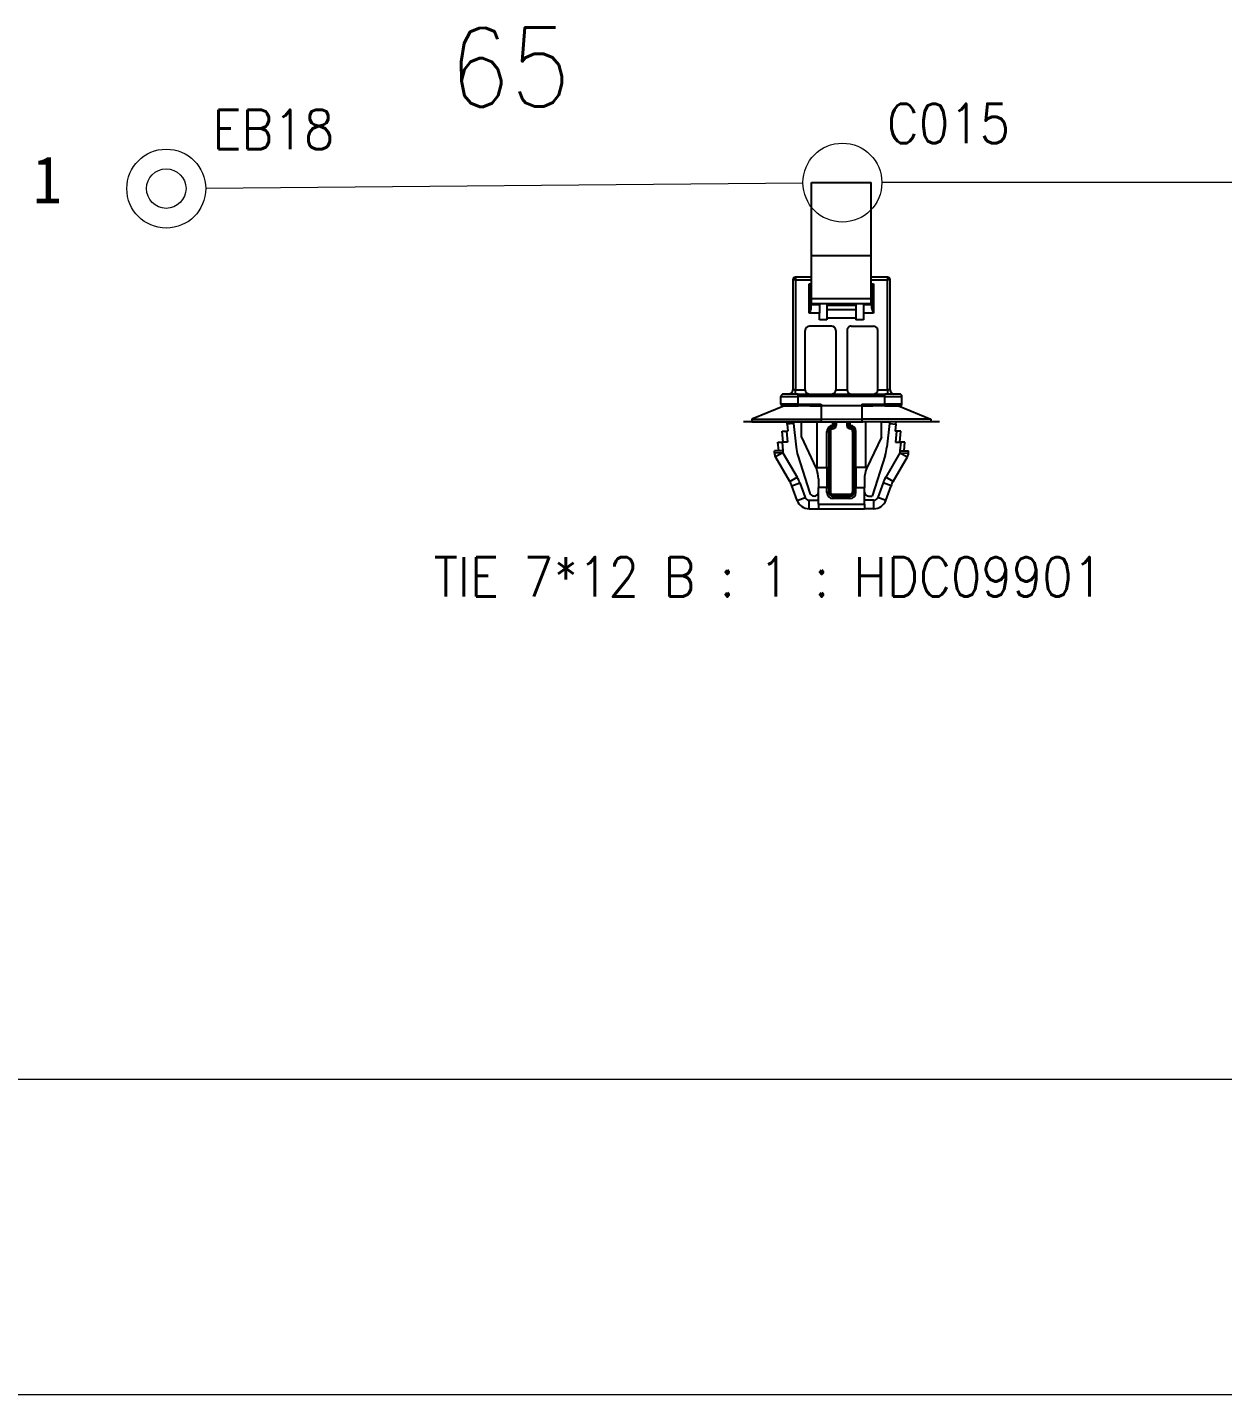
# Model space of a CAD drawing. Header units: inches. Extents: x 47316 to 59086, y 3141 to 11743.
# Drawn here: x 51970 to 52045.8, y 9458.1 to 9544.7 of the extents above; entities that cross this region are included whole.
import ezdxf

# ---------------------------------------------------------------- set-up
doc = ezdxf.new("R2010")
doc.units = ezdxf.units.IN
doc.header["$MEASUREMENT"] = 0
doc.styles.add('MtX_FangSong_GB2312', font='')
doc.styles.get("Standard").update_dxf_attribs({"font": ''})
doc.styles.get('MtX_FangSong_GB2312').set_extended_font_data('FangSong_GB2312')
doc.styles.get('Standard').set_extended_font_data('SimSun')
doc.linetypes.add('_VH_FELT_TAPE', pattern='A,0.4,-0.7,["FELT",Standard,S=0.3,R=0,X=-0.5,Y=-0.15],-0.7', length=1.8)

msp = doc.modelspace()

# ---------------------------------------------------------------- linework, layer by layer
at = {"color": 0, "linetype": '_VH_FELT_TAPE', "lineweight": 15, "ltscale": 5}
for p, q in [((51981.316, 9534.518), (52019.159, 9534.853)), ((52079.159, 9534.875), (52024.159, 9534.875))]:
    msp.add_line(p, q, dxfattribs=at)
at = {"color": 0, "lineweight": -3, "ltscale": 0.213993}
for p, q in [((52019.712, 9530.252), (52019.712, 9534.875)), ((52023.492, 9530.252), (52023.492, 9534.875))]:
    msp.add_line(p, q, dxfattribs=at)
at = {"color": 0, "lineweight": -3, "ltscale": 0.175}
for p, q in [((52019.712, 9534.875), (52023.492, 9534.875)), ((52019.712, 9530.252), (52023.492, 9530.252)), ((52019.712, 9527.529), (52023.492, 9527.529)), ((52019.712, 9527.207), (52023.492, 9527.207))]:
    msp.add_line(p, q, dxfattribs=at)
at = {"color": 0, "lineweight": -3, "ltscale": 0.126088}
for p, q in [((52019.712, 9527.529), (52019.712, 9530.252)), ((52023.492, 9527.529), (52023.492, 9530.252))]:
    msp.add_line(p, q, dxfattribs=at)
at = {"color": 0, "lineweight": -3, "ltscale": 0.047501}
for p, q in [((52019.712, 9528.881), (52018.686, 9528.881)), ((52024.518, 9528.881), (52023.492, 9528.881)), ((52018.686, 9528.719), (52019.712, 9528.719)), ((52023.492, 9528.719), (52024.518, 9528.719))]:
    msp.add_line(p, q, dxfattribs=at)
at = {"color": 0, "lineweight": -3, "ltscale": 0.0075}
for p, q in [((52018.686, 9528.881), (52018.686, 9528.719)), ((52024.518, 9528.881), (52024.518, 9528.719)), ((52018.686, 9528.719), (52018.524, 9528.719)), ((52024.68, 9528.719), (52024.518, 9528.719)), ((52018.686, 9521.753), (52018.524, 9521.753)), ((52018.848, 9521.321), (52018.848, 9521.483)), ((52024.356, 9521.321), (52024.356, 9521.483)), ((52024.68, 9521.753), (52024.518, 9521.753)), ((52015.932, 9519.879), (52015.932, 9519.717)), ((52020.306, 9519.879), (52020.306, 9519.717)), ((52022.898, 9519.879), (52022.898, 9519.717)), ((52027.272, 9519.879), (52027.272, 9519.717))]:
    msp.add_line(p, q, dxfattribs=at)
at = {"color": 0, "lineweight": -3, "ltscale": 0.3225}
for p, q in [((52018.524, 9528.719), (52018.524, 9521.753)), ((52018.686, 9528.719), (52018.686, 9521.753)), ((52024.518, 9521.753), (52024.518, 9528.719)), ((52024.68, 9521.753), (52024.68, 9528.719))]:
    msp.add_line(p, q, dxfattribs=at)
at = {"color": 0, "lineweight": -3, "ltscale": 0.006325}
for p, q in [((52019.66, 9528.365), (52019.563, 9528.461)), ((52023.544, 9528.365), (52023.64, 9528.461))]:
    msp.add_line(p, q, dxfattribs=at)
at = {"color": 0, "lineweight": -3, "ltscale": 0.08559}
for p, q in [((52019.563, 9526.613), (52019.563, 9528.461)), ((52023.64, 9528.461), (52023.64, 9526.613))]:
    msp.add_line(p, q, dxfattribs=at)
at = {"color": 0, "lineweight": -3, "ltscale": 0.006876}
for p, q in [((52019.563, 9528.461), (52019.712, 9528.461)), ((52023.492, 9528.461), (52023.64, 9528.461))]:
    msp.add_line(p, q, dxfattribs=at)
at = {"color": 0, "lineweight": -3, "ltscale": 0.002403}
for p, q in [((52019.712, 9528.365), (52019.66, 9528.365)), ((52023.544, 9528.365), (52023.492, 9528.365))]:
    msp.add_line(p, q, dxfattribs=at)
at = {"color": 0, "lineweight": -3, "ltscale": 0.065}
for p, q in [((52019.671, 9528.341), (52019.671, 9526.937)), ((52023.532, 9526.937), (52023.532, 9528.341))]:
    msp.add_line(p, q, dxfattribs=at)
at = {"color": 0, "lineweight": -3, "ltscale": 0.001875}
for p, q in [((52019.671, 9528.026), (52019.712, 9528.026)), ((52023.492, 9528.026), (52023.532, 9528.026)), ((52019.671, 9527.855), (52019.712, 9527.855)), ((52023.492, 9527.855), (52023.532, 9527.855))]:
    msp.add_line(p, q, dxfattribs=at)
at = {"color": 0, "lineweight": -3, "ltscale": 0.025}
for p, q in [((52019.671, 9527.153), (52020.211, 9527.153)), ((52020.211, 9527.153), (52020.211, 9526.613)), ((52022.992, 9527.153), (52022.992, 9526.613)), ((52022.992, 9527.153), (52023.532, 9527.153)), ((52017.895, 9517.881), (52017.355, 9517.881)), ((52025.309, 9517.881), (52025.849, 9517.881)), ((52020.684, 9515.56), (52020.144, 9515.56)), ((52022.52, 9515.56), (52023.06, 9515.56)), ((52019.552, 9514.209), (52019.552, 9514.749)), ((52023.651, 9514.209), (52023.651, 9514.749))]:
    msp.add_line(p, q, dxfattribs=at)
at = {"color": 0, "lineweight": -3, "ltscale": 0.014919}
for p, q in [((52019.712, 9527.207), (52019.712, 9527.529)), ((52023.492, 9527.207), (52023.492, 9527.529))]:
    msp.add_line(p, q, dxfattribs=at)
at = {"color": 0, "lineweight": -3, "ltscale": 0.001888}
for p, q in [((52020.684, 9527.207), (52020.684, 9527.166)), ((52022.52, 9527.207), (52022.52, 9527.166))]:
    msp.add_line(p, q, dxfattribs=at)
at = {"color": 0, "lineweight": -3, "ltscale": 0.003008}
for p, q in [((52020.684, 9527.166), (52020.684, 9527.101)), ((52022.52, 9527.166), (52022.52, 9527.101))]:
    msp.add_line(p, q, dxfattribs=at)
at = {"color": 0, "lineweight": -3, "ltscale": 0.085001}
for p, q in [((52022.52, 9527.166), (52020.684, 9527.166)), ((52022.52, 9527.101), (52020.684, 9527.101)), ((52022.52, 9526.811), (52020.684, 9526.811)), ((52022.52, 9526.28), (52020.684, 9526.28))]:
    msp.add_line(p, q, dxfattribs=at)
at = {"color": 0, "lineweight": -3, "ltscale": 0.013433}
for p, q in [((52020.684, 9527.101), (52020.684, 9526.811)), ((52022.52, 9527.101), (52022.52, 9526.811))]:
    msp.add_line(p, q, dxfattribs=at)
at = {"color": 0, "lineweight": -3, "ltscale": 0.03}
for p, q in [((52020.211, 9526.613), (52019.563, 9526.613)), ((52023.64, 9526.613), (52022.992, 9526.613))]:
    msp.add_line(p, q, dxfattribs=at)
at = {"color": 0, "lineweight": -3, "ltscale": 0.02}
for p, q in [((52020.211, 9526.181), (52020.211, 9526.613)), ((52022.992, 9526.613), (52022.992, 9526.181))]:
    msp.add_line(p, q, dxfattribs=at)
at = {"color": 0, "lineweight": -3, "ltscale": 0.024584}
for p, q in [((52020.684, 9526.811), (52020.684, 9526.28)), ((52022.52, 9526.811), (52022.52, 9526.28))]:
    msp.add_line(p, q, dxfattribs=at)
at = {"color": 0, "lineweight": -3, "ltscale": 0.004588}
for p, q in [((52020.684, 9526.28), (52020.684, 9526.181)), ((52022.52, 9526.28), (52022.52, 9526.181))]:
    msp.add_line(p, q, dxfattribs=at)
at = {"color": 0, "lineweight": -3, "ltscale": 0.17375}
for p, q in [((52019.307, 9521.753), (52019.307, 9525.506)), ((52021.251, 9525.506), (52021.251, 9521.753)), ((52021.953, 9525.506), (52021.953, 9521.753)), ((52023.897, 9521.753), (52023.897, 9525.506))]:
    msp.add_line(p, q, dxfattribs=at)
at = {"color": 0, "lineweight": -3, "ltscale": 0.064999}
for p, q in [((52020.981, 9525.776), (52019.577, 9525.776)), ((52022.223, 9525.776), (52023.627, 9525.776))]:
    msp.add_line(p, q, dxfattribs=at)
at = {"color": 0, "lineweight": -3, "ltscale": 0.021875}
for p, q in [((52020.684, 9526.181), (52020.211, 9526.181)), ((52022.992, 9526.181), (52022.52, 9526.181))]:
    msp.add_line(p, q, dxfattribs=at)
at = {"color": 0, "lineweight": -3, "ltscale": 0.05}
for p, q in [((52017.768, 9521.321), (52018.848, 9521.321)), ((52024.356, 9521.321), (52025.436, 9521.321)), ((52018.848, 9520.835), (52017.768, 9520.835)), ((52025.436, 9520.835), (52024.356, 9520.835)), ((52021.062, 9515.127), (52022.142, 9515.127)), ((52021.062, 9515.019), (52022.142, 9515.019)), ((52022.142, 9514.86), (52021.062, 9514.86))]:
    msp.add_line(p, q, dxfattribs=at)
at = {"color": 0, "lineweight": -3, "ltscale": 0.022501}
for p, q in [((52017.768, 9520.835), (52017.768, 9521.321)), ((52018.848, 9520.835), (52018.848, 9521.321)), ((52024.356, 9520.835), (52024.356, 9521.321)), ((52025.436, 9520.835), (52025.436, 9521.321))]:
    msp.add_line(p, q, dxfattribs=at)
at = {"color": 0, "lineweight": -3, "ltscale": 0.0425}
for p, q in [((52018.848, 9521.483), (52017.93, 9521.483)), ((52025.274, 9521.483), (52024.356, 9521.483))]:
    msp.add_line(p, q, dxfattribs=at)
at = {"color": 0, "lineweight": -3, "ltscale": 0.028751}
for p, q in [((52018.686, 9521.753), (52019.307, 9521.753)), ((52023.897, 9521.753), (52024.518, 9521.753))]:
    msp.add_line(p, q, dxfattribs=at)
at = {"color": 0, "lineweight": -3, "ltscale": 0.0125}
for p, q in [((52018.686, 9521.483), (52018.686, 9521.753)), ((52024.518, 9521.753), (52024.518, 9521.483))]:
    msp.add_line(p, q, dxfattribs=at)
at = {"color": 0, "lineweight": -3, "ltscale": 0.254999}
for p, q in [((52018.848, 9521.483), (52024.356, 9521.483)), ((52024.356, 9521.321), (52018.848, 9521.321))]:
    msp.add_line(p, q, dxfattribs=at)
at = {"color": 0, "lineweight": -3, "ltscale": 0.032501}
msp.add_line((52021.251, 9521.753), (52021.953, 9521.753), dxfattribs=at)
at = {"color": 0, "lineweight": -3, "ltscale": 0.102777}
for p, q in [((52017.983, 9520.727), (52015.932, 9519.879)), ((52025.22, 9520.727), (52027.272, 9519.879))]:
    msp.add_line(p, q, dxfattribs=at)
at = {"color": 0, "lineweight": -3, "ltscale": 0.045001}
for p, q in [((52017.876, 9520.727), (52018.848, 9520.727)), ((52024.356, 9520.727), (52025.328, 9520.727))]:
    msp.add_line(p, q, dxfattribs=at)
at = {"color": 0, "lineweight": -3, "ltscale": 0.067499}
for p, q in [((52018.848, 9520.835), (52020.306, 9520.835)), ((52022.898, 9520.835), (52024.356, 9520.835))]:
    msp.add_line(p, q, dxfattribs=at)
at = {"color": 0, "lineweight": -3, "ltscale": 0.005}
for p, q in [((52018.848, 9520.727), (52018.848, 9520.835)), ((52020.306, 9520.835), (52020.306, 9520.727)), ((52022.898, 9520.835), (52022.898, 9520.727)), ((52024.356, 9520.835), (52024.356, 9520.727)), ((52021.048, 9519.495), (52021.156, 9519.495)), ((52021.048, 9519.495), (52021.052, 9519.387)), ((52021.056, 9519.279), (52021.052, 9519.387)), ((52021.264, 9519.495), (52021.156, 9519.495)), ((52021.939, 9519.495), (52022.047, 9519.495)), ((52022.155, 9519.495), (52022.047, 9519.495)), ((52022.148, 9519.279), (52022.151, 9519.387)), ((52022.155, 9519.495), (52022.151, 9519.387)), ((52020.684, 9519.117), (52020.792, 9519.117)), ((52020.9, 9519.117), (52020.792, 9519.117)), ((52022.304, 9519.117), (52022.412, 9519.117)), ((52022.52, 9519.117), (52022.412, 9519.117)), ((52020.684, 9516.835), (52020.792, 9516.835)), ((52022.52, 9516.835), (52022.412, 9516.835)), ((52020.9, 9515.289), (52020.792, 9515.289)), ((52021.062, 9515.127), (52021.062, 9515.019)), ((52022.142, 9515.127), (52022.142, 9515.019)), ((52022.304, 9515.289), (52022.412, 9515.289))]:
    msp.add_line(p, q, dxfattribs=at)
at = {"color": 0, "lineweight": -3, "ltscale": 0.035016}
msp.add_line((52019.604, 9520.727), (52018.848, 9520.727), dxfattribs=at)
at = {"color": 0, "lineweight": -3, "ltscale": 0.032477}
msp.add_line((52019.604, 9520.727), (52020.306, 9520.727), dxfattribs=at)
at = {"color": 0, "lineweight": -3, "ltscale": 0.004885}
msp.add_line((52019.851, 9520.747), (52019.955, 9520.764), dxfattribs=at)
at = {"color": 0, "lineweight": -3, "ltscale": 0.120001}
for p, q in [((52022.898, 9520.727), (52020.306, 9520.727)), ((52020.306, 9519.879), (52022.898, 9519.879)), ((52020.306, 9519.717), (52022.898, 9519.717))]:
    msp.add_line(p, q, dxfattribs=at)
at = {"color": 0, "lineweight": -3, "ltscale": 0.039266}
msp.add_line((52020.306, 9520.727), (52020.306, 9519.879), dxfattribs=at)
at = {"color": 0, "lineweight": -3, "ltscale": 0.031544}
msp.add_line((52022.898, 9520.727), (52023.579, 9520.727), dxfattribs=at)
at = {"color": 0, "lineweight": -3, "ltscale": 0.039263}
msp.add_line((52022.898, 9520.727), (52022.898, 9519.879), dxfattribs=at)
at = {"color": 0, "lineweight": -3, "ltscale": 0.034947}
msp.add_line((52024.356, 9520.727), (52023.601, 9520.727), dxfattribs=at)
at = {"color": 0, "lineweight": -3, "ltscale": 0.224985}
for p, q in [((52020.252, 9519.717), (52015.392, 9519.717)), ((52027.811, 9519.717), (52022.952, 9519.717))]:
    msp.add_line(p, q, dxfattribs=at)
at = {"color": 0, "lineweight": -3, "ltscale": 0.202499}
for p, q in [((52015.932, 9519.879), (52020.306, 9519.879)), ((52015.932, 9519.717), (52020.306, 9519.717)), ((52027.272, 9519.879), (52022.898, 9519.879)), ((52027.272, 9519.717), (52022.898, 9519.717))]:
    msp.add_line(p, q, dxfattribs=at)
at = {"color": 0, "lineweight": -3, "ltscale": 0.006246}
for p, q in [((52018.157, 9519.582), (52018.145, 9519.717)), ((52025.046, 9519.582), (52025.058, 9519.717))]:
    msp.add_line(p, q, dxfattribs=at)
at = {"color": 0, "lineweight": -3, "ltscale": 0.018793}
for p, q in [((52018.562, 9519.614), (52018.157, 9519.582)), ((52024.642, 9519.614), (52025.046, 9519.582))]:
    msp.add_line(p, q, dxfattribs=at)
at = {"color": 0, "lineweight": -3, "ltscale": 0.02136}
for p, q in [((52018.157, 9519.582), (52018.197, 9519.123)), ((52025.046, 9519.582), (52025.006, 9519.123))]:
    msp.add_line(p, q, dxfattribs=at)
at = {"color": 0, "lineweight": -3, "ltscale": 0.004774}
for p, q in [((52018.551, 9519.717), (52018.562, 9519.614)), ((52024.653, 9519.717), (52024.642, 9519.614))]:
    msp.add_line(p, q, dxfattribs=at)
at = {"color": 0, "lineweight": -3, "ltscale": 0.02375}
for p, q in [((52018.551, 9519.717), (52019.064, 9519.717)), ((52018.551, 9519.717), (52019.064, 9519.717)), ((52024.653, 9519.717), (52024.14, 9519.717)), ((52024.14, 9519.717), (52024.653, 9519.717))]:
    msp.add_line(p, q, dxfattribs=at)
at = {"color": 0, "lineweight": -3, "ltscale": 0.070051}
for p, q in [((52018.562, 9519.614), (52018.725, 9518.11)), ((52024.642, 9519.614), (52024.479, 9518.11))]:
    msp.add_line(p, q, dxfattribs=at)
at = {"color": 0, "lineweight": -3, "ltscale": 0.045}
for p, q in [((52019.064, 9518.745), (52019.064, 9519.717)), ((52024.14, 9518.745), (52024.14, 9519.717))]:
    msp.add_line(p, q, dxfattribs=at)
at = {"color": 0, "lineweight": -3, "ltscale": 0.133392}
for p, q in [((52020.063, 9516.835), (52020.063, 9519.717)), ((52023.14, 9516.835), (52023.14, 9519.717))]:
    msp.add_line(p, q, dxfattribs=at)
at = {"color": 0, "lineweight": -3, "ltscale": 0.125}
msp.add_line((52020.252, 9519.717), (52022.952, 9519.717), dxfattribs=at)
at = {"color": 0, "lineweight": -3, "ltscale": 0.010281}
for p, q in [((52021.048, 9519.495), (52021.048, 9519.717)), ((52021.156, 9519.717), (52021.156, 9519.495)), ((52021.264, 9519.717), (52021.264, 9519.495)), ((52021.939, 9519.717), (52021.939, 9519.495)), ((52022.047, 9519.717), (52022.047, 9519.495)), ((52022.155, 9519.495), (52022.155, 9519.717))]:
    msp.add_line(p, q, dxfattribs=at)
at = {"color": 0, "lineweight": -3, "ltscale": 0.012549}
for p, q in [((52017.848, 9519.123), (52018.119, 9519.123)), ((52025.355, 9519.123), (52025.084, 9519.123))]:
    msp.add_line(p, q, dxfattribs=at)
at = {"color": 0, "lineweight": -3, "ltscale": 0.032624}
for p, q in [((52017.909, 9518.421), (52017.848, 9519.123)), ((52018.119, 9519.123), (52018.18, 9518.421)), ((52025.084, 9519.123), (52025.023, 9518.421)), ((52025.294, 9518.421), (52025.355, 9519.123))]:
    msp.add_line(p, q, dxfattribs=at)
at = {"color": 0, "lineweight": -3, "ltscale": 0.003627}
for p, q in [((52018.119, 9519.123), (52018.197, 9519.123)), ((52025.084, 9519.123), (52025.006, 9519.123))]:
    msp.add_line(p, q, dxfattribs=at)
at = {"color": 0, "lineweight": -3, "ltscale": 0.099102}
for p, q in [((52019.064, 9518.745), (52019.986, 9516.813)), ((52024.14, 9518.745), (52023.218, 9516.813))]:
    msp.add_line(p, q, dxfattribs=at)
at = {"color": 0, "lineweight": -3, "ltscale": 0.105621}
for p, q in [((52020.684, 9516.835), (52020.684, 9519.117)), ((52020.792, 9519.117), (52020.792, 9516.835)), ((52022.412, 9519.117), (52022.412, 9516.835)), ((52022.52, 9516.835), (52022.52, 9519.117))]:
    msp.add_line(p, q, dxfattribs=at)
at = {"color": 0, "lineweight": -3, "ltscale": 0.17723}
for p, q in [((52020.9, 9519.117), (52020.9, 9515.289)), ((52022.304, 9519.117), (52022.304, 9515.289))]:
    msp.add_line(p, q, dxfattribs=at)
at = {"color": 0, "lineweight": -3, "ltscale": 0.007086}
for p, q in [((52017.355, 9517.728), (52017.355, 9517.881)), ((52025.849, 9517.728), (52025.849, 9517.881))]:
    msp.add_line(p, q, dxfattribs=at)
at = {"color": 0, "lineweight": -3, "ltscale": 0.025037}
for p, q in [((52017.895, 9517.757), (52017.355, 9517.728)), ((52017.895, 9517.757), (52017.414, 9517.51)), ((52025.309, 9517.757), (52025.79, 9517.51)), ((52025.309, 9517.757), (52025.849, 9517.728))]:
    msp.add_line(p, q, dxfattribs=at)
at = {"color": 0, "lineweight": -3, "ltscale": 0.012547}
for p, q in [((52017.578, 9518.421), (52017.849, 9518.421)), ((52025.625, 9518.421), (52025.354, 9518.421))]:
    msp.add_line(p, q, dxfattribs=at)
at = {"color": 0, "lineweight": -3, "ltscale": 0.025095}
for p, q in [((52017.625, 9517.881), (52017.578, 9518.421)), ((52017.849, 9518.421), (52017.896, 9517.881)), ((52025.354, 9518.421), (52025.307, 9517.881)), ((52025.578, 9517.881), (52025.625, 9518.421))]:
    msp.add_line(p, q, dxfattribs=at)
at = {"color": 0, "lineweight": -3, "ltscale": 0.015334}
for p, q in [((52018.18, 9518.421), (52017.849, 9518.421)), ((52025.023, 9518.421), (52025.354, 9518.421))]:
    msp.add_line(p, q, dxfattribs=at)
at = {"color": 0, "lineweight": -3, "ltscale": 7.17163e-05}
for p, q in [((52017.896, 9517.881), (52017.895, 9517.881)), ((52025.307, 9517.881), (52025.309, 9517.881))]:
    msp.add_line(p, q, dxfattribs=at)
at = {"color": 0, "lineweight": -3, "ltscale": 0.005732}
for p, q in [((52017.895, 9517.881), (52017.895, 9517.757)), ((52025.309, 9517.881), (52025.309, 9517.757))]:
    msp.add_line(p, q, dxfattribs=at)
at = {"color": 0, "lineweight": -3, "ltscale": 0.082939}
for p, q in [((52017.895, 9517.757), (52018.799, 9516.21)), ((52025.309, 9517.757), (52024.405, 9516.21))]:
    msp.add_line(p, q, dxfattribs=at)
at = {"color": 0, "lineweight": -3, "ltscale": 0.11525}
msp.add_line((52018.838, 9517.577), (52019.598, 9515.206), dxfattribs=at)
at = {"color": 0, "lineweight": -3, "ltscale": 0.124371}
msp.add_line((52024.365, 9517.577), (52023.546, 9515.019), dxfattribs=at)
at = {"color": 0, "lineweight": -3, "ltscale": 0.084292}
for p, q in [((52018.332, 9515.938), (52017.414, 9517.51)), ((52024.871, 9515.938), (52025.79, 9517.51))]:
    msp.add_line(p, q, dxfattribs=at)
at = {"color": 0, "lineweight": -3, "ltscale": 0.002931}
for p, q in [((52019.986, 9516.813), (52020.012, 9516.755)), ((52023.218, 9516.813), (52023.192, 9516.755))]:
    msp.add_line(p, q, dxfattribs=at)
at = {"color": 0, "lineweight": -3, "ltscale": 0.004412}
for p, q in [((52020.012, 9516.755), (52020.063, 9516.835)), ((52023.192, 9516.755), (52023.14, 9516.835))]:
    msp.add_line(p, q, dxfattribs=at)
at = {"color": 0, "lineweight": -3, "ltscale": 0.028725}
for p, q in [((52020.063, 9516.835), (52020.684, 9516.835)), ((52023.14, 9516.835), (52022.52, 9516.835))]:
    msp.add_line(p, q, dxfattribs=at)
at = {"color": 0, "lineweight": -3, "ltscale": 0.059028}
for p, q in [((52020.684, 9516.835), (52020.684, 9515.56)), ((52022.52, 9516.835), (52022.52, 9515.56))]:
    msp.add_line(p, q, dxfattribs=at)
at = {"color": 0, "lineweight": -3, "ltscale": 0.056667}
for p, q in [((52020.792, 9515.611), (52020.792, 9516.835)), ((52022.412, 9515.611), (52022.412, 9516.835))]:
    msp.add_line(p, q, dxfattribs=at)
at = {"color": 0, "lineweight": -3, "ltscale": 0.025001}
for p, q in [((52018.332, 9515.938), (52018.799, 9516.21)), ((52018.458, 9515.668), (52018.966, 9515.851)), ((52024.745, 9515.668), (52024.237, 9515.851)), ((52024.871, 9515.938), (52024.405, 9516.21))]:
    msp.add_line(p, q, dxfattribs=at)
at = {"color": 0, "lineweight": -3, "ltscale": 0.045435}
for p, q in [((52018.966, 9515.851), (52019.298, 9514.927)), ((52024.237, 9515.851), (52023.905, 9514.927)), ((52018.79, 9514.745), (52018.458, 9515.668)), ((52024.413, 9514.745), (52024.745, 9515.668))]:
    msp.add_line(p, q, dxfattribs=at)
at = {"color": 0, "lineweight": -3, "ltscale": 0.025677}
for p, q in [((52020.144, 9516.115), (52020.144, 9515.56)), ((52023.06, 9516.115), (52023.06, 9515.56))]:
    msp.add_line(p, q, dxfattribs=at)
at = {"color": 0, "lineweight": -3, "ltscale": 0.000878906}
msp.add_line((52019.874, 9515.019), (52019.855, 9515.019), dxfattribs=at)
at = {"color": 0, "lineweight": -3, "ltscale": 0.049386}
for p, q in [((52020.144, 9514.494), (52020.144, 9515.56)), ((52023.06, 9514.494), (52023.06, 9515.56))]:
    msp.add_line(p, q, dxfattribs=at)
at = {"color": 0, "lineweight": -3, "ltscale": 0.014941}
for p, q in [((52020.684, 9515.238), (52020.684, 9515.56)), ((52022.52, 9515.238), (52022.52, 9515.56))]:
    msp.add_line(p, q, dxfattribs=at)
at = {"color": 0, "lineweight": -3, "ltscale": 0.014942}
for p, q in [((52020.792, 9515.611), (52020.792, 9515.289)), ((52022.412, 9515.611), (52022.412, 9515.289))]:
    msp.add_line(p, q, dxfattribs=at)
at = {"color": 0, "lineweight": -3, "ltscale": 0.007361}
for p, q in [((52021.062, 9514.86), (52021.062, 9515.019)), ((52022.142, 9514.86), (52022.142, 9515.019))]:
    msp.add_line(p, q, dxfattribs=at)
at = {"color": 0, "lineweight": -3, "ltscale": 0.009999}
msp.add_line((52023.33, 9515.019), (52023.546, 9515.019), dxfattribs=at)
at = {"color": 0, "lineweight": -3, "ltscale": 0.024999}
for p, q in [((52018.79, 9514.745), (52019.298, 9514.927)), ((52024.413, 9514.745), (52023.905, 9514.927))]:
    msp.add_line(p, q, dxfattribs=at)
at = {"color": 0, "lineweight": -3, "ltscale": 0.027379}
for p, q in [((52019.552, 9514.749), (52020.144, 9514.749)), ((52019.552, 9514.209), (52020.144, 9514.209)), ((52023.651, 9514.749), (52023.06, 9514.749)), ((52023.651, 9514.209), (52023.06, 9514.209))]:
    msp.add_line(p, q, dxfattribs=at)
at = {"color": 0, "lineweight": -3, "ltscale": 0.135001}
for p, q in [((52020.144, 9514.494), (52023.06, 9514.494)), ((52020.144, 9514.209), (52023.06, 9514.209))]:
    msp.add_line(p, q, dxfattribs=at)
at = {"color": 0, "lineweight": -3, "ltscale": 0.013195}
for p, q in [((52020.144, 9514.494), (52020.144, 9514.209)), ((52023.06, 9514.494), (52023.06, 9514.209))]:
    msp.add_line(p, q, dxfattribs=at)
at = {"color": 0, "lineweight": 15}
for p, q in [((50267.929, 9478.081), (57367.929, 9478.081)), ((50247.929, 9458.081), (57387.929, 9458.081))]:
    msp.add_line(p, q, dxfattribs=at)
at = {"color": 0, "lineweight": -3}
for points in [[(52019.671, 9526.937), (52019.666, 9526.886), (52019.634, 9526.78), (52019.563, 9526.613)], [(52023.64, 9526.613), (52023.558, 9526.812), (52023.532, 9526.937)], [(52022.898, 9520.835), (52023.308, 9520.753), (52023.579, 9520.727)]]:
    msp.add_lwpolyline(points, dxfattribs=at)
at = {"color": 0, "linetype": 'Continuous', "lineweight": 15}
for centre, radius in [((51978.816, 9534.496), 2.5), ((52021.659, 9534.875), 2.5), ((51978.816, 9534.496), 1.25)]:
    msp.add_circle(centre, radius, dxfattribs=at)
at = {"color": 0, "lineweight": -3}
for centre, radius, start, end in [((52018.686, 9528.719), 0.162, 90, 180.00001), ((52024.518, 9528.719), 0.162, 0, 90), ((52019.637, 9528.339), 0.0345, 2.94731, 48.42153), ((52023.567, 9528.339), 0.0345, 131.5785, 177.05266), ((52019.577, 9525.506), 0.27, 90, 179.99999), ((52020.981, 9525.506), 0.27, 0, 90), ((52022.223, 9525.506), 0.27, 90, 180.00001), ((52023.627, 9525.506), 0.27, 360, 90), ((52017.93, 9521.321), 0.162, 90, 180.00001), ((52018.254, 9521.753), 0.27, 270, 0), ((52019.577, 9521.753), 0.27, 180.00001, 270), ((52020.981, 9521.753), 0.27, 270, 0), ((52022.223, 9521.753), 0.27, 180.00001, 270), ((52023.627, 9521.753), 0.27, 270, 0), ((52024.95, 9521.753), 0.27, 179.99999, 270), ((52025.274, 9521.321), 0.162, 0, 90), ((52017.876, 9520.835), 0.108, 179.99999, 270), ((52019.582, 9522.481), 1.754, 270.72366, 278.82432), ((52018.12, 9530.675), 10.08, 280.49008, 282.5221), ((52025.328, 9520.835), 0.108, 270, 0), ((52021.062, 9519.117), 0.378, 92.04672, 180.00001), ((52021.062, 9519.117), 0.27, 92.04672, 179.99999), ((52021.048, 9519.495), 0.108, 272.04671, 0), ((52021.048, 9519.495), 0.216, 272.04672, 360), ((52022.155, 9519.495), 0.216, 179.99955, 267.95425), ((52022.155, 9519.495), 0.108, 179.99999, 267.95328), ((52022.142, 9519.117), 0.27, 0, 87.95329), ((52022.142, 9519.117), 0.378, 0, 87.95329), ((52021.062, 9519.117), 0.162, 92.04672, 179.99999), ((52022.142, 9519.117), 0.162, 360, 87.95329), ((52017.787, 9517.728), 0.432, 179.99999, 210.2953), ((52021.409, 9518.401), 2.7, 186.18714, 197.76717), ((52021.794, 9518.401), 2.7, 342.23283, 353.81287), ((52025.416, 9517.728), 0.432, 329.70471, 0), ((52018.524, 9516.115), 1.62, 0, 23.27462), ((52024.68, 9516.115), 1.62, 156.72538, 180.00001), ((52016.934, 9515.12), 1.62, 19.76717, 30.29529), ((52016.934, 9515.12), 2.16, 19.76717, 30.29529), ((52026.27, 9515.12), 2.16, 149.7047, 160.23284), ((52026.27, 9515.12), 1.62, 149.7047, 160.23284), ((52019.855, 9515.289), 0.27, 197.76717, 270), ((52019.874, 9515.289), 0.27, 270, 0), ((52021.066, 9515.242), 0.382, 180.59732, 269.40268), ((52021.062, 9515.289), 0.27, 180.00001, 270), ((52021.062, 9515.289), 0.162, 180.00001, 270), ((52022.142, 9515.289), 0.162, 270, 0), ((52022.142, 9515.289), 0.27, 270, 360), ((52022.142, 9515.238), 0.378, 270.00011, 359.9998), ((52023.33, 9515.289), 0.27, 179.99999, 270), ((52019.552, 9515.019), 0.81, 199.76716, 270), ((52019.552, 9515.019), 0.27, 199.76716, 270), ((52023.651, 9515.019), 0.27, 269.99966, 340.23297), ((52023.651, 9515.019), 0.81, 270, 340.23283)]:
    msp.add_arc(centre, radius, start, end, dxfattribs=at)
for centre, major_axis, start_param, end_param in [((52020.684, 9515.611), (-0.108, 0), 1.570796, 3.141593), ((52020.684, 9515.289), (-0.108, 0), 1.570796, 3.141593), ((52022.52, 9515.611), (0.108, 0), 3.141593, 4.712389), ((52022.52, 9515.289), (0.108, 0), 3.141593, 4.712389)]:
    msp.add_ellipse(centre, major_axis=major_axis, ratio=0.472221, start_param=start_param, end_param=end_param, dxfattribs=at)

# ---------------------------------------------------------------- texts
at = {"color": 0, "linetype": 'Continuous', "lineweight": 15, "style": 'MtX_FangSong_GB2312', "width": 0.9}
msp.add_text('1', height=3, dxfattribs=at).set_placement((51970.366, 9533.555))
at = {"color": 7, "linetype": '_VH_FELT_TAPE', "lineweight": 18, "ltscale": 5, "insert": (51996.721, 9544.655), "char_height": 5, "width": 8.57143, "attachment_point": 1, "rotation": 0.50598}
msp.add_mtext('\\Fromans.shx;\\W0.9000000000;\\T1.0000000000;\\o\\l65', dxfattribs=at)
at = {"color": 21, "linetype": 'Continuous', "lineweight": 15, "char_height": 2.5, "attachment_point": 1}
for s, insert, width in [('\\Fromans.shx;\\W0.9000000000;\\T1.0000000000;\\o\\lEB18', (51981.745, 9539.496), 8.57143), ('\\Fromans.shx;\\W0.9000000000;\\T1.0000000000;\\o\\lC015', (52024.481, 9539.875), 8.67857)]:
    msp.add_mtext(s, dxfattribs=dict(at, insert=insert, width=width))
at = {"color": 42, "linetype": 'Continuous', "lineweight": 15, "insert": (51995.752, 9511.15), "char_height": 2.5, "width": 50.35714, "attachment_point": 1}
msp.add_mtext('\\Fromans.shx;\\W0.9000000000;\\T1.0000000000;\\o\\lTIE 7*12 B : 1 : HDC09901', dxfattribs=at)

doc.saveas('drawing.dxf')
